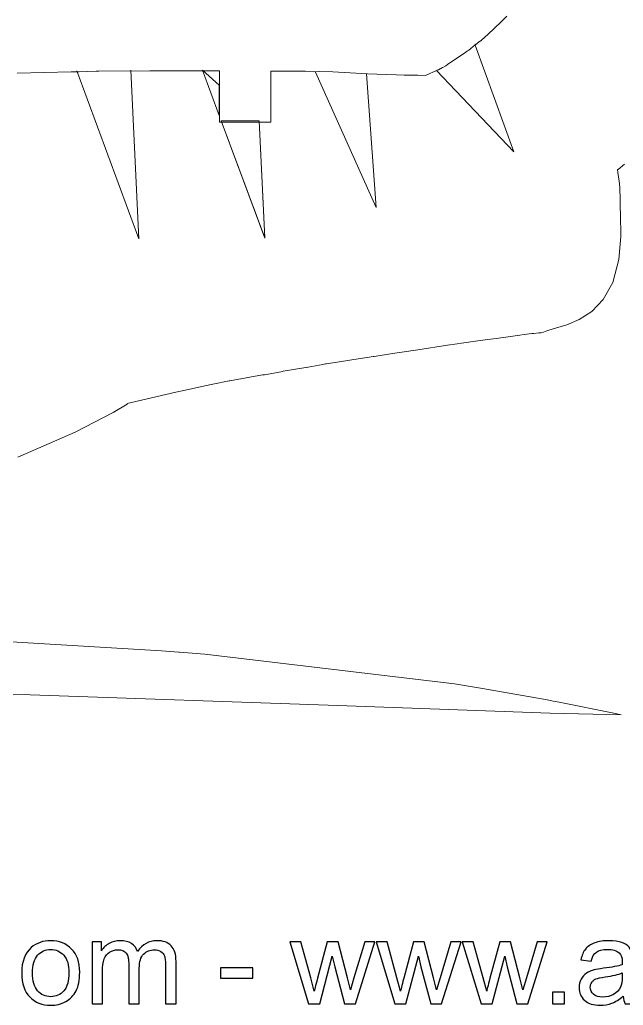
# Model space of a CAD drawing. Header units: millimetres. Extents: x -103 to 107, y -32 to 116.
# Drawn here: x 49.85 to 73.9, y -30.18 to 9.04 of the extents above; entities that cross this region are included whole.
import ezdxf

# ---------------------------------------------------------------- set-up
doc = ezdxf.new("R2010")
doc.units = ezdxf.units.MM
doc.header["$MEASUREMENT"] = 0
doc.layers.add('Layer 1', color=7, linetype='Continuous')

msp = doc.modelspace()

# ---------------------------------------------------------------- linework, layer by layer
at = {"layer": 'Layer 1', "color": 1, "lineweight": 9}
for points in [[(69.0673, 8.9969), (69.0673, 8.9969), (69.2553, 9.1898), (69.2553, 9.1898)], [(68.5563, 8.5037), (68.5563, 8.5037), (68.7123, 8.6522), (68.7123, 8.6522)], [(68.7123, 8.6522), (68.7123, 8.6522), (68.7283, 8.6659), (68.7283, 8.6659)], [(68.7283, 8.6659), (68.7283, 8.6659), (68.7563, 8.6938), (68.7563, 8.6938)], [(68.7563, 8.6938), (68.7563, 8.6938), (69.0383, 8.9693), (69.0383, 8.9693)], [(69.0383, 8.9693), (69.0383, 8.9693), (69.0673, 8.9969), (69.0673, 8.9969)], [(68.2463, 8.232), (68.2463, 8.232), (68.5133, 8.4663), (68.5133, 8.4663)], [(68.5133, 8.4663), (68.5133, 8.4663), (68.5413, 8.4896), (68.5413, 8.4896)], [(68.5413, 8.4896), (68.5413, 8.4896), (68.5563, 8.5037), (68.5563, 8.5037)], [(67.7373, 7.8352), (67.7373, 7.8352), (67.9993, 8.0447), (67.9993, 8.0447)], [(67.9933, 8.0295), (67.9933, 8.0295), (67.9843, 8.0528), (67.9843, 8.0528)], [(67.9933, 8.0295), (67.9933, 8.0295), (67.9843, 8.0528), (67.9843, 8.0528)], [(69.5373, 3.7853), (69.5373, 3.7853), (67.9933, 8.0295), (67.9933, 8.0295)], [(69.5373, 3.7853), (69.5373, 3.7853), (67.9933, 8.0295), (67.9933, 8.0295)], [(67.9993, 8.0447), (67.9993, 8.0447), (68.0273, 8.0652), (68.0273, 8.0652)], [(68.0273, 8.0652), (68.0273, 8.0652), (68.0433, 8.0652), (68.0433, 8.0652)], [(68.0433, 8.0652), (68.0433, 8.0652), (68.1193, 8.1301), (68.1193, 8.1301)], [(68.1193, 8.1301), (68.1193, 8.1301), (68.2073, 8.2087), (68.2073, 8.2087)], [(68.2073, 8.2087), (68.2073, 8.2087), (68.2073, 8.2087), (68.2073, 8.2087)], [(68.2073, 8.2087), (68.2073, 8.2087), (68.2163, 8.2087), (68.2163, 8.2087)], [(68.2163, 8.2087), (68.2163, 8.2087), (68.2203, 8.2087), (68.2203, 8.2087)], [(68.2203, 8.2087), (68.2203, 8.2087), (68.2463, 8.232), (68.2463, 8.232)], [(66.8973, 7.2548), (66.8973, 7.2548), (67.6233, 7.7456), (67.6233, 7.7456)], [(67.6233, 7.7456), (67.6233, 7.7456), (67.6933, 7.7992), (67.6933, 7.7992)], [(67.6933, 7.7992), (67.6933, 7.7992), (67.7133, 7.8143), (67.7133, 7.8143)], [(67.7133, 7.8143), (67.7133, 7.8143), (67.7373, 7.8352), (67.7373, 7.8352)], [(66.5323, 7.0523), (66.5323, 7.0523), (66.6883, 7.1367), (66.6883, 7.1367)], [(66.6883, 7.1367), (66.6883, 7.1367), (66.7043, 7.1448), (66.7043, 7.1448)], [(66.7043, 7.1448), (66.7043, 7.1448), (66.8213, 7.2107), (66.8213, 7.2107)], [(66.8213, 7.2107), (66.8213, 7.2107), (66.8973, 7.2548), (66.8973, 7.2548)], [(49.7573, 6.9133), (49.7573, 6.9133), (51.8983, 6.9726), (51.8983, 6.9726)], [(51.8983, 6.9726), (51.8983, 6.9726), (52.1053, 6.9751), (52.1053, 6.9751)], [(52.1053, 6.9751), (52.1053, 6.9751), (52.2183, 6.9751), (52.2183, 6.9751)], [(52.1263, 7.003), (52.1263, 7.003), (54.6053, 0.3262), (54.6053, 0.3262)], [(52.1263, 7.003), (52.1263, 7.003), (54.6053, 0.3248), (54.6053, 0.3248)], [(52.2183, 6.9751), (52.2183, 6.9751), (52.5613, 6.9835), (52.5613, 6.9835)], [(52.5613, 6.9835), (52.5613, 6.9835), (52.8993, 6.9931), (52.8993, 6.9931)], [(52.8993, 6.9931), (52.8993, 6.9931), (53.0123, 6.9945), (53.0123, 6.9945)], [(53.0123, 6.9945), (53.0123, 6.9945), (55.0393, 7.0068), (55.0393, 7.0068)], [(54.6053, 0.3262), (54.6053, 0.3262), (54.2853, 7.0291), (54.2853, 7.0291)], [(54.6053, 0.3248), (54.6053, 0.3248), (54.2853, 7.0291), (54.2853, 7.0291)], [(55.0393, 7.0068), (55.0393, 7.0068), (55.2933, 7.0068), (55.2933, 7.0068)], [(55.2933, 7.0068), (55.2933, 7.0068), (56.0553, 7.0068), (56.0553, 7.0068)], [(56.0553, 7.0068), (56.0553, 7.0068), (56.8083, 7.0068), (56.8083, 7.0068)], [(56.8083, 7.0068), (56.8083, 7.0068), (57.0613, 7.0068), (57.0613, 7.0068)], [(57.0613, 7.0068), (57.0613, 7.0068), (57.8173, 7.0068), (57.8173, 7.0068)], [(57.1353, 7.0291), (57.1353, 7.0291), (57.8003, 5.232), (57.8003, 5.232)], [(57.8003, 6.4336), (57.8003, 6.4336), (57.1353, 7.0291), (57.1353, 7.0291)], [(57.1353, 7.0291), (57.1353, 7.0291), (57.8003, 5.2334), (57.8003, 5.2334)], [(57.8003, 6.4336), (57.8003, 6.4336), (57.1353, 7.0291), (57.1353, 7.0291)], [(57.8173, 7.0068), (57.8173, 7.0068), (57.8173, 4.9618), (57.8173, 4.9618)], [(59.8563, 4.9618), (59.8563, 4.9618), (59.8563, 6.9917), (59.8563, 6.9917)], [(59.8563, 6.9917), (59.8563, 6.9917), (61.2333, 6.9917), (61.2333, 6.9917)], [(61.2333, 6.9917), (61.2333, 6.9917), (62.3263, 6.9627), (62.3263, 6.9627)], [(61.6373, 6.949), (61.6373, 6.949), (64.0463, 1.5706), (64.0463, 1.5706)], [(61.6373, 6.949), (61.6373, 6.949), (64.0463, 1.5706), (64.0463, 1.5706)], [(62.3263, 6.9627), (62.3263, 6.9627), (63.7093, 6.8858), (63.7093, 6.8858)], [(64.0463, 1.5706), (64.0463, 1.5706), (63.6703, 6.8858), (63.6703, 6.8858)], [(64.0463, 1.5706), (64.0463, 1.5706), (63.6703, 6.8858), (63.6703, 6.8858)], [(63.7093, 6.8858), (63.7093, 6.8858), (64.4503, 6.8594), (64.4503, 6.8594)], [(64.4503, 6.8594), (64.4503, 6.8594), (64.8683, 6.8428), (64.8683, 6.8428)], [(64.8683, 6.8428), (64.8683, 6.8428), (65.1623, 6.8304), (65.1623, 6.8304)], [(65.1623, 6.8304), (65.1623, 6.8304), (65.7123, 6.8304), (65.7123, 6.8304)], [(65.7123, 6.8304), (65.7123, 6.8304), (66.0023, 6.8167), (66.0023, 6.8167)], [(66.0023, 6.8167), (66.0023, 6.8167), (66.0453, 6.8333), (66.0453, 6.8333)], [(66.0453, 6.8333), (66.0453, 6.8333), (66.4613, 7.0234), (66.4613, 7.0234)], [(66.4593, 7.0206), (66.4593, 7.0206), (66.4613, 7.0181), (66.4613, 7.0181)], [(66.4593, 7.0206), (66.4593, 7.0206), (66.4613, 7.0181), (66.4613, 7.0181)], [(66.4613, 7.0234), (66.4613, 7.0234), (66.5033, 7.0442), (66.5033, 7.0442)], [(66.4613, 7.0181), (66.4613, 7.0181), (69.5373, 3.7853), (69.5373, 3.7853)], [(66.4613, 7.0181), (66.4613, 7.0181), (69.5373, 3.7853), (69.5373, 3.7853)], [(66.5033, 7.0442), (66.5033, 7.0442), (66.5163, 7.0442), (66.5163, 7.0442)], [(66.5163, 7.0442), (66.5163, 7.0442), (66.5323, 7.0523), (66.5323, 7.0523)], [(57.8003, 5.232), (57.8003, 5.232), (57.8003, 6.4336), (57.8003, 6.4336)], [(57.8003, 5.2334), (57.8003, 5.2334), (57.8003, 6.4336), (57.8003, 6.4336)], [(57.8173, 4.9618), (57.8173, 4.9618), (59.8563, 4.9618), (59.8563, 4.9618)], [(59.3843, 5.021), (59.3843, 5.021), (57.8803, 5.021), (57.8803, 5.021)], [(57.8803, 5.021), (57.8803, 5.021), (57.8833, 5.0143), (57.8833, 5.0143)], [(59.3843, 5.021), (59.3843, 5.021), (57.8803, 5.021), (57.8803, 5.021)], [(57.8803, 5.021), (57.8803, 5.021), (57.8833, 5.0143), (57.8833, 5.0143)], [(57.8833, 5.0143), (57.8833, 5.0143), (59.6143, 0.3551), (59.6143, 0.3551)], [(57.8833, 5.0143), (57.8833, 5.0143), (59.6143, 0.3538), (59.6143, 0.3538)], [(59.3913, 5.0143), (59.3913, 5.0143), (59.3843, 5.021), (59.3843, 5.021)], [(59.3913, 5.0143), (59.3913, 5.0143), (59.3843, 5.021), (59.3843, 5.021)], [(59.6143, 0.3551), (59.6143, 0.3551), (59.3913, 5.0143), (59.3913, 5.0143)], [(59.6143, 0.3538), (59.6143, 0.3538), (59.3913, 5.0143), (59.3913, 5.0143)], [(73.9363, 3.2875), (73.9363, 3.2875), (73.6893, 3.0837), (73.6893, 3.0837)], [(73.6893, 3.0837), (73.6893, 3.0837), (73.6583, 3.0837), (73.6583, 3.0837)], [(73.6583, 3.0837), (73.6583, 3.0837), (73.6733, 2.9679), (73.6733, 2.9679)], [(73.6733, 2.9679), (73.6733, 2.9679), (73.7293, 2.6193), (73.7293, 2.6193)], [(73.7293, 2.6193), (73.7293, 2.6193), (73.7583, 2.363), (73.7583, 2.363)], [(73.7583, 2.363), (73.7583, 2.363), (73.7723, 1.8765), (73.7723, 1.8765)], [(73.7723, 1.8765), (73.7723, 1.8765), (73.7893, 1.0097), (73.7893, 1.0097)], [(73.7893, 1.0097), (73.7893, 1.0097), (73.7953, 0.7203), (73.7953, 0.7203)], [(73.8013, 0.4172), (73.8013, 0.4172), (73.7223, -0.4951), (73.7223, -0.4951)], [(73.7953, 0.7203), (73.7953, 0.7203), (73.8013, 0.4172), (73.8013, 0.4172)], [(73.7223, -0.4951), (73.7223, -0.4951), (73.4763, -1.4198), (73.4763, -1.4198)], [(73.4763, -1.4198), (73.4763, -1.4198), (73.0983, -2.0991), (73.0983, -2.0991)], [(73.0983, -2.0991), (73.0983, -2.0991), (72.6383, -2.5759), (72.6383, -2.5759)], [(72.6383, -2.5759), (72.6383, -2.5759), (72.1363, -2.8943), (72.1363, -2.8943)], [(71.6403, -3.0996), (71.6403, -3.0996), (71.1963, -3.2346), (71.1963, -3.2346)], [(72.1363, -2.8943), (72.1363, -2.8943), (71.6403, -3.0996), (71.6403, -3.0996)], [(69.7783, -3.5116), (69.7783, -3.5116), (69.5863, -3.5392), (69.5863, -3.5392)], [(69.9513, -3.491), (69.9513, -3.491), (69.7783, -3.5116), (69.7783, -3.5116)], [(70.2473, -3.451), (70.2473, -3.451), (69.9513, -3.491), (69.9513, -3.491)], [(70.3313, -3.451), (70.3313, -3.451), (70.2473, -3.451), (70.2473, -3.451)], [(70.5353, -3.4234), (70.5353, -3.4234), (70.3313, -3.451), (70.3313, -3.451)], [(70.6303, -3.4234), (70.6303, -3.4234), (70.5353, -3.4234), (70.5353, -3.4234)], [(70.7133, -3.3986), (70.7133, -3.3986), (70.6303, -3.4234), (70.6303, -3.4234)], [(70.8483, -3.3462), (70.8483, -3.3462), (70.7133, -3.3986), (70.7133, -3.3986)], [(70.9323, -3.3118), (70.9323, -3.3118), (70.8483, -3.3462), (70.8483, -3.3462)], [(71.1963, -3.2346), (71.1963, -3.2346), (70.9323, -3.3118), (70.9323, -3.3118)], [(66.9883, -3.9016), (66.9883, -3.9016), (66.7233, -3.9416), (66.7233, -3.9416)], [(67.1813, -3.8727), (67.1813, -3.8727), (66.9883, -3.9016), (66.9883, -3.9016)], [(67.5433, -3.8189), (67.5433, -3.8189), (67.1813, -3.8727), (67.1813, -3.8727)], [(68.1993, -3.7266), (68.1993, -3.7266), (67.5433, -3.8189), (67.5433, -3.8189)], [(68.4963, -3.6866), (68.4963, -3.6866), (68.1993, -3.7266), (68.1993, -3.7266)], [(68.8263, -3.6425), (68.8263, -3.6425), (68.4963, -3.6866), (68.4963, -3.6866)], [(69.3063, -3.5764), (69.3063, -3.5764), (68.8263, -3.6425), (68.8263, -3.6425)], [(69.5863, -3.5392), (69.5863, -3.5392), (69.3063, -3.5764), (69.3063, -3.5764)], [(64.6963, -4.2447), (64.6963, -4.2447), (63.9773, -4.3591), (63.9773, -4.3591)], [(65.2573, -4.1593), (65.2573, -4.1593), (64.6963, -4.2447), (64.6963, -4.2447)], [(65.8813, -4.0656), (65.8813, -4.0656), (65.2573, -4.1593), (65.2573, -4.1593)], [(66.7233, -3.9416), (66.7233, -3.9416), (65.8813, -4.0656), (65.8813, -4.0656)], [(61.9243, -4.6788), (61.9243, -4.6788), (61.3413, -4.7794), (61.3413, -4.7794)], [(62.0373, -4.6595), (62.0373, -4.6595), (61.9243, -4.6788), (61.9243, -4.6788)], [(62.0743, -4.6595), (62.0743, -4.6595), (62.0373, -4.6595), (62.0373, -4.6595)], [(62.1513, -4.6457), (62.1513, -4.6457), (62.0743, -4.6595), (62.0743, -4.6595)], [(62.9213, -4.519), (62.9213, -4.519), (62.1513, -4.6457), (62.1513, -4.6457)], [(63.0003, -4.5066), (63.0003, -4.5066), (62.9213, -4.519), (62.9213, -4.519)], [(63.0783, -4.4928), (63.0783, -4.4928), (63.0003, -4.5066), (63.0003, -4.5066)], [(63.8493, -4.3701), (63.8493, -4.3701), (63.0783, -4.4928), (63.0783, -4.4928)], [(63.9263, -4.3591), (63.9263, -4.3591), (63.8493, -4.3701), (63.8493, -4.3701)], [(63.9773, -4.3591), (63.9773, -4.3591), (63.9263, -4.3591), (63.9263, -4.3591)], [(59.5233, -5.0853), (59.5233, -5.0853), (58.2253, -5.332), (58.2253, -5.332)], [(59.6083, -5.0853), (59.6083, -5.0853), (59.5233, -5.0853), (59.5233, -5.0853)], [(60.2703, -4.9668), (60.2703, -4.9668), (59.6083, -5.0853), (59.6083, -5.0853)], [(60.3513, -4.9517), (60.3513, -4.9517), (60.2703, -4.9668), (60.2703, -4.9668)], [(61.1683, -4.8084), (61.1683, -4.8084), (60.3513, -4.9517), (60.3513, -4.9517)], [(61.2513, -4.7959), (61.2513, -4.7959), (61.1683, -4.8084), (61.1683, -4.8084)], [(61.2583, -4.7932), (61.2583, -4.7932), (61.2513, -4.7959), (61.2513, -4.7959)], [(61.3323, -4.7794), (61.3323, -4.7794), (61.2583, -4.7932), (61.2583, -4.7932)], [(61.3413, -4.7794), (61.3413, -4.7794), (61.3323, -4.7794), (61.3323, -4.7794)], [(57.5443, -5.4643), (57.5443, -5.4643), (57.2273, -5.5304), (57.2273, -5.5304)], [(58.2033, -5.332), (58.2033, -5.332), (57.5443, -5.4643), (57.5443, -5.4643)], [(58.2253, -5.332), (58.2253, -5.332), (58.2033, -5.332), (58.2033, -5.332)], [(56.0673, -5.7771), (56.0673, -5.7771), (54.3023, -6.1933), (54.3023, -6.1933)], [(56.2533, -5.7372), (56.2533, -5.7372), (56.0673, -5.7771), (56.0673, -5.7771)], [(56.5733, -5.6683), (56.5733, -5.6683), (56.2533, -5.7372), (56.2533, -5.7372)], [(56.6263, -5.6558), (56.6263, -5.6558), (56.5733, -5.6683), (56.5733, -5.6683)], [(57.1723, -5.5401), (57.1723, -5.5401), (56.6263, -5.6558), (56.6263, -5.6558)], [(57.2273, -5.5304), (57.2273, -5.5304), (57.1723, -5.5401), (57.1723, -5.5401)], [(54.1293, -6.2553), (54.1293, -6.2553), (53.5773, -6.586), (53.5773, -6.586)], [(54.1363, -6.2374), (54.1363, -6.2374), (54.1293, -6.2553), (54.1293, -6.2553)], [(54.3023, -6.1933), (54.3023, -6.1933), (54.1363, -6.2374), (54.1363, -6.2374)], [(53.5773, -6.586), (53.5773, -6.586), (52.0613, -7.3715), (52.0613, -7.3715)], [(52.0613, -7.3715), (52.0613, -7.3715), (49.7733, -8.3637), (49.7733, -8.3637)], [(48.6113, -15.6604), (48.6113, -15.6604), (55.5033, -16.0711), (55.5033, -16.0711)], [(55.5033, -16.0711), (55.5033, -16.0711), (56.1923, -16.1303), (56.1923, -16.1303)], [(56.1923, -16.1303), (56.1923, -16.1303), (56.2133, -16.1303), (56.2133, -16.1303)], [(56.2133, -16.1303), (56.2133, -16.1303), (57.2243, -16.213), (57.2243, -16.213)], [(57.2243, -16.213), (57.2243, -16.213), (67.1673, -17.3954), (67.1673, -17.3954)], [(50.2703, -17.8212), (50.2703, -17.8212), (37.4773, -17.6475), (37.4773, -17.6475)], [(67.1673, -17.3954), (67.1673, -17.3954), (68.1333, -17.5538), (68.1333, -17.5538)], [(68.1333, -17.5538), (68.1333, -17.5538), (68.2833, -17.5773), (68.2833, -17.5773)], [(68.2833, -17.5773), (68.2833, -17.5773), (68.5073, -17.6131), (68.5073, -17.6131)], [(68.5073, -17.6131), (68.5073, -17.6131), (70.7113, -18.0017), (70.7113, -18.0017)], [(62.5223, -18.2539), (62.5223, -18.2539), (50.2703, -17.8212), (50.2703, -17.8212)], [(70.7113, -18.0017), (70.7113, -18.0017), (70.9293, -18.043), (70.9293, -18.043)], [(70.9293, -18.043), (70.9293, -18.043), (71.1073, -18.0747), (71.1073, -18.0747)], [(70.9833, -18.5612), (70.9833, -18.5612), (62.5223, -18.2539), (62.5223, -18.2539)], [(71.1073, -18.0747), (71.1073, -18.0747), (71.3343, -18.1174), (71.3343, -18.1174)], [(71.3343, -18.1174), (71.3343, -18.1174), (73.5833, -18.5736), (73.5833, -18.5736)], [(73.8053, -18.6218), (73.8053, -18.6218), (70.9833, -18.5612), (70.9833, -18.5612)], [(73.5833, -18.5736), (73.5833, -18.5736), (73.8053, -18.6218), (73.8053, -18.6218)]]:
    msp.add_open_spline(points, degree=3, dxfattribs=at)
at = {"layer": 'Layer 1', "color": 7}
for points, knots in [([(49.9342, -28.8979), (49.9342, -28.4424), (50.0609, -28.1049), (50.3152, -27.8854), (50.3152, -27.8854), (50.5268, -27.7032), (50.7859, -27.6121), (51.0909, -27.6121), (51.0909, -27.6121), (51.4292, -27.6121), (51.7065, -27.723), (51.922, -27.9448), (51.922, -27.9448), (52.1367, -28.1659), (52.2444, -28.4725), (52.2444, -28.8631), (52.2444, -28.8631), (52.2444, -29.18), (52.1969, -29.4288), (52.1018, -29.6102), (52.1018, -29.6102), (52.0067, -29.7916), (51.8681, -29.9326), (51.6859, -30.0333), (51.6859, -30.0333), (51.5044, -30.1339), (51.3056, -30.1838), (51.0909, -30.1838), (51.0909, -30.1838), (50.7454, -30.1838), (50.4666, -30.0737), (50.2535, -29.8526), (50.2535, -29.8526), (50.0403, -29.6316), (49.9342, -29.3131), (49.9342, -28.8979)], [0, 0, 0, 0, 0.1, 0.1, 0.1, 0.1, 0.2, 0.2, 0.2, 0.2, 0.3, 0.3, 0.3, 0.3, 0.4, 0.4, 0.4, 0.4, 0.5, 0.5, 0.5, 0.5, 0.6, 0.6, 0.6, 0.6, 0.7, 0.7, 0.7, 0.7, 0.8, 0.8, 0.8, 0.8, 1, 1, 1, 1]), ([(52.7348, -30.1315), (52.7348, -30.1315), (52.7348, -27.6644), (52.7348, -27.6644), (52.7348, -27.6644), (52.7348, -27.6644), (53.1104, -27.6644), (53.1104, -27.6644), (53.1104, -27.6644), (53.1104, -27.6644), (53.1104, -28.013), (53.1104, -28.013), (53.1104, -28.013), (53.1872, -27.8926), (53.2902, -27.7951), (53.4186, -27.7222), (53.4186, -27.7222), (53.5469, -27.6485), (53.6927, -27.6121), (53.8567, -27.6121), (53.8567, -27.6121), (54.0389, -27.6121), (54.1886, -27.6501), (54.3051, -27.7254), (54.3051, -27.7254), (54.4216, -27.8014), (54.504, -27.9068), (54.5515, -28.0431), (54.5515, -28.0431), (54.748, -27.7555), (55.0023, -27.6121), (55.316, -27.6121), (55.316, -27.6121), (55.5616, -27.6121), (55.751, -27.6794), (55.8825, -27.8149), (55.8825, -27.8149), (56.0148, -27.9504), (56.0814, -28.1588), (56.0814, -28.44), (56.0814, -28.44), (56.0814, -28.44), (56.0814, -30.1315), (56.0814, -30.1315), (56.0814, -30.1315), (56.0814, -30.1315), (55.6631, -30.1315), (55.6631, -30.1315), (55.6631, -30.1315), (55.6631, -30.1315), (55.6631, -28.5787), (55.6631, -28.5787), (55.6631, -28.5787), (55.6631, -28.4123), (55.6488, -28.2919), (55.6219, -28.2182), (55.6219, -28.2182), (55.5949, -28.1445), (55.5458, -28.0859), (55.4737, -28.0407), (55.4737, -28.0407), (55.4024, -27.9955), (55.3184, -27.9734), (55.2226, -27.9734), (55.2226, -27.9734), (55.0483, -27.9734), (54.9041, -28.0312), (54.7892, -28.1461), (54.7892, -28.1461), (54.6743, -28.2618), (54.6173, -28.4463), (54.6173, -28.6999), (54.6173, -28.6999), (54.6173, -28.6999), (54.6173, -30.1315), (54.6173, -30.1315), (54.6173, -30.1315), (54.6173, -30.1315), (54.1989, -30.1315), (54.1989, -30.1315), (54.1989, -30.1315), (54.1989, -30.1315), (54.1989, -28.5303), (54.1989, -28.5303), (54.1989, -28.5303), (54.1989, -28.3449), (54.1649, -28.2055), (54.0967, -28.1128), (54.0967, -28.1128), (54.0286, -28.0201), (53.9169, -27.9734), (53.7624, -27.9734), (53.7624, -27.9734), (53.6452, -27.9734), (53.5366, -28.0043), (53.4368, -28.0661), (53.4368, -28.0661), (53.337, -28.1279), (53.2649, -28.2182), (53.2197, -28.3378), (53.2197, -28.3378), (53.1753, -28.4566), (53.1532, -28.6286), (53.1532, -28.8528), (53.1532, -28.8528), (53.1532, -28.8528), (53.1532, -30.1315), (53.1532, -30.1315), (53.1532, -30.1315), (53.1532, -30.1315), (52.7348, -30.1315), (52.7348, -30.1315)], [0, 0, 0, 0, 0.0344828, 0.0344828, 0.0344828, 0.0344828, 0.0689655, 0.0689655, 0.0689655, 0.0689655, 0.1034483, 0.1034483, 0.1034483, 0.1034483, 0.137931, 0.137931, 0.137931, 0.137931, 0.1724138, 0.1724138, 0.1724138, 0.1724138, 0.2068966, 0.2068966, 0.2068966, 0.2068966, 0.2413793, 0.2413793, 0.2413793, 0.2413793, 0.2758621, 0.2758621, 0.2758621, 0.2758621, 0.3103448, 0.3103448, 0.3103448, 0.3103448, 0.3448276, 0.3448276, 0.3448276, 0.3448276, 0.3793103, 0.3793103, 0.3793103, 0.3793103, 0.4137931, 0.4137931, 0.4137931, 0.4137931, 0.4482759, 0.4482759, 0.4482759, 0.4482759, 0.4827586, 0.4827586, 0.4827586, 0.4827586, 0.5172414, 0.5172414, 0.5172414, 0.5172414, 0.5517241, 0.5517241, 0.5517241, 0.5517241, 0.5862069, 0.5862069, 0.5862069, 0.5862069, 0.6206897, 0.6206897, 0.6206897, 0.6206897, 0.6551724, 0.6551724, 0.6551724, 0.6551724, 0.6896552, 0.6896552, 0.6896552, 0.6896552, 0.7241379, 0.7241379, 0.7241379, 0.7241379, 0.7586207, 0.7586207, 0.7586207, 0.7586207, 0.7931034, 0.7931034, 0.7931034, 0.7931034, 0.8275862, 0.8275862, 0.8275862, 0.8275862, 0.862069, 0.862069, 0.862069, 0.862069, 0.8965517, 0.8965517, 0.8965517, 0.8965517, 0.9310345, 0.9310345, 0.9310345, 0.9310345, 1, 1, 1, 1]), ([(61.3625, -30.1315), (61.3625, -30.1315), (60.617, -27.6644), (60.617, -27.6644), (60.617, -27.6644), (60.617, -27.6644), (61.0543, -27.6644), (61.0543, -27.6644), (61.0543, -27.6644), (61.0543, -27.6644), (61.4481, -29.0881), (61.4481, -29.0881), (61.4481, -29.0881), (61.4481, -29.0881), (61.5875, -29.6181), (61.5875, -29.6181), (61.5875, -29.6181), (61.5931, -29.592), (61.6358, -29.4224), (61.7151, -29.1095), (61.7151, -29.1095), (61.7151, -29.1095), (62.1057, -27.6644), (62.1057, -27.6644), (62.1057, -27.6644), (62.1057, -27.6644), (62.5343, -27.6644), (62.5343, -27.6644), (62.5343, -27.6644), (62.5343, -27.6644), (62.9058, -29.0968), (62.9058, -29.0968), (62.9058, -29.0968), (62.9058, -29.0968), (63.0271, -29.5666), (63.0271, -29.5666), (63.0271, -29.5666), (63.0271, -29.5666), (63.1689, -29.0905), (63.1689, -29.0905), (63.1689, -29.0905), (63.1689, -29.0905), (63.5951, -27.6644), (63.5951, -27.6644), (63.5951, -27.6644), (63.5951, -27.6644), (64.0015, -27.6644), (64.0015, -27.6644), (64.0015, -27.6644), (64.0015, -27.6644), (63.2275, -30.1315), (63.2275, -30.1315), (63.2275, -30.1315), (63.2275, -30.1315), (62.7949, -30.1315), (62.7949, -30.1315), (62.7949, -30.1315), (62.7949, -30.1315), (62.4035, -28.6555), (62.4035, -28.6555), (62.4035, -28.6555), (62.4035, -28.6555), (62.3045, -28.2332), (62.3045, -28.2332), (62.3045, -28.2332), (62.3045, -28.2332), (61.8054, -30.1315), (61.8054, -30.1315), (61.8054, -30.1315), (61.8054, -30.1315), (61.3625, -30.1315), (61.3625, -30.1315)], [0, 0, 0, 0, 0.0526316, 0.0526316, 0.0526316, 0.0526316, 0.1052632, 0.1052632, 0.1052632, 0.1052632, 0.1578947, 0.1578947, 0.1578947, 0.1578947, 0.2105263, 0.2105263, 0.2105263, 0.2105263, 0.2631579, 0.2631579, 0.2631579, 0.2631579, 0.3157895, 0.3157895, 0.3157895, 0.3157895, 0.3684211, 0.3684211, 0.3684211, 0.3684211, 0.4210526, 0.4210526, 0.4210526, 0.4210526, 0.4736842, 0.4736842, 0.4736842, 0.4736842, 0.5263158, 0.5263158, 0.5263158, 0.5263158, 0.5789474, 0.5789474, 0.5789474, 0.5789474, 0.6315789, 0.6315789, 0.6315789, 0.6315789, 0.6842105, 0.6842105, 0.6842105, 0.6842105, 0.7368421, 0.7368421, 0.7368421, 0.7368421, 0.7894737, 0.7894737, 0.7894737, 0.7894737, 0.8421053, 0.8421053, 0.8421053, 0.8421053, 0.8947368, 0.8947368, 0.8947368, 0.8947368, 1, 1, 1, 1]), ([(64.7954, -30.1315), (64.7954, -30.1315), (64.0499, -27.6644), (64.0499, -27.6644), (64.0499, -27.6644), (64.0499, -27.6644), (64.4872, -27.6644), (64.4872, -27.6644), (64.4872, -27.6644), (64.4872, -27.6644), (64.881, -29.0881), (64.881, -29.0881), (64.881, -29.0881), (64.881, -29.0881), (65.0204, -29.6181), (65.0204, -29.6181), (65.0204, -29.6181), (65.026, -29.592), (65.0687, -29.4224), (65.148, -29.1095), (65.148, -29.1095), (65.148, -29.1095), (65.5386, -27.6644), (65.5386, -27.6644), (65.5386, -27.6644), (65.5386, -27.6644), (65.9672, -27.6644), (65.9672, -27.6644), (65.9672, -27.6644), (65.9672, -27.6644), (66.3387, -29.0968), (66.3387, -29.0968), (66.3387, -29.0968), (66.3387, -29.0968), (66.46, -29.5666), (66.46, -29.5666), (66.46, -29.5666), (66.46, -29.5666), (66.6018, -29.0905), (66.6018, -29.0905), (66.6018, -29.0905), (66.6018, -29.0905), (67.028, -27.6644), (67.028, -27.6644), (67.028, -27.6644), (67.028, -27.6644), (67.4344, -27.6644), (67.4344, -27.6644), (67.4344, -27.6644), (67.4344, -27.6644), (66.6604, -30.1315), (66.6604, -30.1315), (66.6604, -30.1315), (66.6604, -30.1315), (66.2278, -30.1315), (66.2278, -30.1315), (66.2278, -30.1315), (66.2278, -30.1315), (65.8364, -28.6555), (65.8364, -28.6555), (65.8364, -28.6555), (65.8364, -28.6555), (65.7374, -28.2332), (65.7374, -28.2332), (65.7374, -28.2332), (65.7374, -28.2332), (65.2383, -30.1315), (65.2383, -30.1315), (65.2383, -30.1315), (65.2383, -30.1315), (64.7954, -30.1315), (64.7954, -30.1315)], [0, 0, 0, 0, 0.0526316, 0.0526316, 0.0526316, 0.0526316, 0.1052632, 0.1052632, 0.1052632, 0.1052632, 0.1578947, 0.1578947, 0.1578947, 0.1578947, 0.2105263, 0.2105263, 0.2105263, 0.2105263, 0.2631579, 0.2631579, 0.2631579, 0.2631579, 0.3157895, 0.3157895, 0.3157895, 0.3157895, 0.3684211, 0.3684211, 0.3684211, 0.3684211, 0.4210526, 0.4210526, 0.4210526, 0.4210526, 0.4736842, 0.4736842, 0.4736842, 0.4736842, 0.5263158, 0.5263158, 0.5263158, 0.5263158, 0.5789474, 0.5789474, 0.5789474, 0.5789474, 0.6315789, 0.6315789, 0.6315789, 0.6315789, 0.6842105, 0.6842105, 0.6842105, 0.6842105, 0.7368421, 0.7368421, 0.7368421, 0.7368421, 0.7894737, 0.7894737, 0.7894737, 0.7894737, 0.8421053, 0.8421053, 0.8421053, 0.8421053, 0.8947368, 0.8947368, 0.8947368, 0.8947368, 1, 1, 1, 1]), ([(68.2283, -30.1315), (68.2283, -30.1315), (67.4828, -27.6644), (67.4828, -27.6644), (67.4828, -27.6644), (67.4828, -27.6644), (67.9201, -27.6644), (67.9201, -27.6644), (67.9201, -27.6644), (67.9201, -27.6644), (68.3139, -29.0881), (68.3139, -29.0881), (68.3139, -29.0881), (68.3139, -29.0881), (68.4533, -29.6181), (68.4533, -29.6181), (68.4533, -29.6181), (68.4589, -29.592), (68.5016, -29.4224), (68.5809, -29.1095), (68.5809, -29.1095), (68.5809, -29.1095), (68.9715, -27.6644), (68.9715, -27.6644), (68.9715, -27.6644), (68.9715, -27.6644), (69.4001, -27.6644), (69.4001, -27.6644), (69.4001, -27.6644), (69.4001, -27.6644), (69.7716, -29.0968), (69.7716, -29.0968), (69.7716, -29.0968), (69.7716, -29.0968), (69.8929, -29.5666), (69.8929, -29.5666), (69.8929, -29.5666), (69.8929, -29.5666), (70.0347, -29.0905), (70.0347, -29.0905), (70.0347, -29.0905), (70.0347, -29.0905), (70.4609, -27.6644), (70.4609, -27.6644), (70.4609, -27.6644), (70.4609, -27.6644), (70.8673, -27.6644), (70.8673, -27.6644), (70.8673, -27.6644), (70.8673, -27.6644), (70.0933, -30.1315), (70.0933, -30.1315), (70.0933, -30.1315), (70.0933, -30.1315), (69.6607, -30.1315), (69.6607, -30.1315), (69.6607, -30.1315), (69.6607, -30.1315), (69.2693, -28.6555), (69.2693, -28.6555), (69.2693, -28.6555), (69.2693, -28.6555), (69.1703, -28.2332), (69.1703, -28.2332), (69.1703, -28.2332), (69.1703, -28.2332), (68.6712, -30.1315), (68.6712, -30.1315), (68.6712, -30.1315), (68.6712, -30.1315), (68.2283, -30.1315), (68.2283, -30.1315)], [0, 0, 0, 0, 0.0526316, 0.0526316, 0.0526316, 0.0526316, 0.1052632, 0.1052632, 0.1052632, 0.1052632, 0.1578947, 0.1578947, 0.1578947, 0.1578947, 0.2105263, 0.2105263, 0.2105263, 0.2105263, 0.2631579, 0.2631579, 0.2631579, 0.2631579, 0.3157895, 0.3157895, 0.3157895, 0.3157895, 0.3684211, 0.3684211, 0.3684211, 0.3684211, 0.4210526, 0.4210526, 0.4210526, 0.4210526, 0.4736842, 0.4736842, 0.4736842, 0.4736842, 0.5263158, 0.5263158, 0.5263158, 0.5263158, 0.5789474, 0.5789474, 0.5789474, 0.5789474, 0.6315789, 0.6315789, 0.6315789, 0.6315789, 0.6842105, 0.6842105, 0.6842105, 0.6842105, 0.7368421, 0.7368421, 0.7368421, 0.7368421, 0.7894737, 0.7894737, 0.7894737, 0.7894737, 0.8421053, 0.8421053, 0.8421053, 0.8421053, 0.8947368, 0.8947368, 0.8947368, 0.8947368, 1, 1, 1, 1]), ([(73.8875, -29.8225), (73.7322, -29.9548), (73.5825, -30.0475), (73.4391, -30.1022), (73.4391, -30.1022), (73.2957, -30.1569), (73.142, -30.1838), (72.9772, -30.1838), (72.9772, -30.1838), (72.7062, -30.1838), (72.4979, -30.118), (72.3521, -29.9857), (72.3521, -29.9857), (72.2063, -29.8542), (72.1334, -29.6855), (72.1334, -29.4803), (72.1334, -29.4803), (72.1334, -29.3598), (72.1612, -29.2497), (72.2158, -29.1499), (72.2158, -29.1499), (72.2713, -29.0501), (72.3434, -28.9708), (72.4321, -28.9106), (72.4321, -28.9106), (72.5216, -28.8504), (72.6215, -28.8045), (72.7332, -28.7736), (72.7332, -28.7736), (72.8156, -28.7522), (72.94, -28.7316), (73.1055, -28.711), (73.1055, -28.711), (73.443, -28.6714), (73.6926, -28.623), (73.8519, -28.5676), (73.8519, -28.5676), (73.8534, -28.5105), (73.8542, -28.4741), (73.8542, -28.459), (73.8542, -28.459), (73.8542, -28.2895), (73.8146, -28.1698), (73.7354, -28.1001), (73.7354, -28.1001), (73.6284, -28.0058), (73.4692, -27.9591), (73.2584, -27.9591), (73.2584, -27.9591), (73.0612, -27.9591), (72.9154, -27.994), (72.8219, -28.0629), (72.8219, -28.0629), (72.7276, -28.1318), (72.6587, -28.2538), (72.6135, -28.4297), (72.6135, -28.4297), (72.6135, -28.4297), (72.2047, -28.3727), (72.2047, -28.3727), (72.2047, -28.3727), (72.242, -28.1976), (72.303, -28.0558), (72.3885, -27.948), (72.3885, -27.948), (72.4741, -27.8403), (72.5977, -27.7579), (72.7593, -27.6992), (72.7593, -27.6992), (72.9202, -27.6414), (73.1079, -27.6121), (73.3202, -27.6121), (73.3202, -27.6121), (73.531, -27.6121), (73.7029, -27.6367), (73.8352, -27.6866), (73.8352, -27.6866), (73.9667, -27.7365), (74.0642, -27.7983), (74.126, -27.8735), (74.126, -27.8735), (74.1878, -27.9488), (74.2314, -28.0439), (74.2567, -28.1588), (74.2567, -28.1588), (74.2702, -28.2301), (74.2773, -28.3584), (74.2773, -28.543), (74.2773, -28.543), (74.2773, -28.543), (74.2773, -29.0976), (74.2773, -29.0976), (74.2773, -29.0976), (74.2773, -29.485), (74.286, -29.7298), (74.3034, -29.8336), (74.3034, -29.8336), (74.3201, -29.9374), (74.3549, -30.0364), (74.4057, -30.1315), (74.4057, -30.1315), (74.4057, -30.1315), (73.9683, -30.1315), (73.9683, -30.1315), (73.9683, -30.1315), (73.9263, -30.0436), (73.8994, -29.9406), (73.8875, -29.8225)], [0, 0, 0, 0, 0.0357143, 0.0357143, 0.0357143, 0.0357143, 0.0714286, 0.0714286, 0.0714286, 0.0714286, 0.1071429, 0.1071429, 0.1071429, 0.1071429, 0.1428571, 0.1428571, 0.1428571, 0.1428571, 0.1785714, 0.1785714, 0.1785714, 0.1785714, 0.2142857, 0.2142857, 0.2142857, 0.2142857, 0.25, 0.25, 0.25, 0.25, 0.2857143, 0.2857143, 0.2857143, 0.2857143, 0.3214286, 0.3214286, 0.3214286, 0.3214286, 0.3571429, 0.3571429, 0.3571429, 0.3571429, 0.3928571, 0.3928571, 0.3928571, 0.3928571, 0.4285714, 0.4285714, 0.4285714, 0.4285714, 0.4642857, 0.4642857, 0.4642857, 0.4642857, 0.5, 0.5, 0.5, 0.5, 0.5357143, 0.5357143, 0.5357143, 0.5357143, 0.5714286, 0.5714286, 0.5714286, 0.5714286, 0.6071429, 0.6071429, 0.6071429, 0.6071429, 0.6428571, 0.6428571, 0.6428571, 0.6428571, 0.6785714, 0.6785714, 0.6785714, 0.6785714, 0.7142857, 0.7142857, 0.7142857, 0.7142857, 0.75, 0.75, 0.75, 0.75, 0.7857143, 0.7857143, 0.7857143, 0.7857143, 0.8214286, 0.8214286, 0.8214286, 0.8214286, 0.8571429, 0.8571429, 0.8571429, 0.8571429, 0.8928571, 0.8928571, 0.8928571, 0.8928571, 0.9285714, 0.9285714, 0.9285714, 0.9285714, 1, 1, 1, 1]), ([(50.362, -28.8987), (50.362, -29.2141), (50.4309, -29.4502), (50.5688, -29.6062), (50.5688, -29.6062), (50.7074, -29.7631), (50.8809, -29.8415), (51.0909, -29.8415), (51.0909, -29.8415), (51.2985, -29.8415), (51.4712, -29.7631), (51.6098, -29.6054), (51.6098, -29.6054), (51.7477, -29.4478), (51.8166, -29.2077), (51.8166, -28.8853), (51.8166, -28.8853), (51.8166, -28.581), (51.7469, -28.3505), (51.6082, -28.1944), (51.6082, -28.1944), (51.4696, -28.0375), (51.2969, -27.9591), (51.0909, -27.9591), (51.0909, -27.9591), (50.8809, -27.9591), (50.7074, -28.0367), (50.5688, -28.1928), (50.5688, -28.1928), (50.4309, -28.3489), (50.362, -28.5842), (50.362, -28.8987)], [0, 0, 0, 0, 0.1111111, 0.1111111, 0.1111111, 0.1111111, 0.2222222, 0.2222222, 0.2222222, 0.2222222, 0.3333333, 0.3333333, 0.3333333, 0.3333333, 0.4444444, 0.4444444, 0.4444444, 0.4444444, 0.5555556, 0.5555556, 0.5555556, 0.5555556, 0.6666667, 0.6666667, 0.6666667, 0.6666667, 0.7777778, 0.7777778, 0.7777778, 0.7777778, 1, 1, 1, 1]), ([(57.8489, -29.1095), (57.8489, -29.1095), (57.8489, -28.6912), (57.8489, -28.6912), (57.8489, -28.6912), (57.8489, -28.6912), (59.1418, -28.6912), (59.1418, -28.6912), (59.1418, -28.6912), (59.1418, -28.6912), (59.1418, -29.1095), (59.1418, -29.1095), (59.1418, -29.1095), (59.1418, -29.1095), (57.8489, -29.1095), (57.8489, -29.1095)], [0, 0, 0, 0, 0.2, 0.2, 0.2, 0.2, 0.4, 0.4, 0.4, 0.4, 0.6, 0.6, 0.6, 0.6, 1, 1, 1, 1]), ([(73.8542, -28.8956), (73.7021, -28.9574), (73.4739, -29.0097), (73.1697, -29.0524), (73.1697, -29.0524), (72.997, -29.077), (72.875, -29.1047), (72.8037, -29.1356), (72.8037, -29.1356), (72.7324, -29.1665), (72.6777, -29.2117), (72.6389, -29.2703), (72.6389, -29.2703), (72.6001, -29.3297), (72.5803, -29.3955), (72.5803, -29.4684), (72.5803, -29.4684), (72.5803, -29.5785), (72.6223, -29.6712), (72.707, -29.7449), (72.707, -29.7449), (72.7918, -29.8186), (72.9154, -29.8558), (73.0778, -29.8558), (73.0778, -29.8558), (73.2386, -29.8558), (73.382, -29.8209), (73.508, -29.7504), (73.508, -29.7504), (73.6332, -29.6807), (73.7259, -29.5848), (73.7845, -29.4636), (73.7845, -29.4636), (73.8297, -29.3693), (73.8519, -29.2307), (73.8519, -29.0477), (73.8519, -29.0477), (73.8519, -29.0477), (73.8542, -28.8956), (73.8542, -28.8956)], [0, 0, 0, 0, 0.0909091, 0.0909091, 0.0909091, 0.0909091, 0.1818182, 0.1818182, 0.1818182, 0.1818182, 0.2727273, 0.2727273, 0.2727273, 0.2727273, 0.3636364, 0.3636364, 0.3636364, 0.3636364, 0.4545455, 0.4545455, 0.4545455, 0.4545455, 0.5454545, 0.5454545, 0.5454545, 0.5454545, 0.6363636, 0.6363636, 0.6363636, 0.6363636, 0.7272727, 0.7272727, 0.7272727, 0.7272727, 0.8181818, 0.8181818, 0.8181818, 0.8181818, 1, 1, 1, 1]), ([(71.0742, -30.1315), (71.0742, -30.1315), (71.0742, -29.6561), (71.0742, -29.6561), (71.0742, -29.6561), (71.0742, -29.6561), (71.5495, -29.6561), (71.5495, -29.6561), (71.5495, -29.6561), (71.5495, -29.6561), (71.5495, -30.1315), (71.5495, -30.1315), (71.5495, -30.1315), (71.5495, -30.1315), (71.0742, -30.1315), (71.0742, -30.1315)], [0, 0, 0, 0, 0.2, 0.2, 0.2, 0.2, 0.4, 0.4, 0.4, 0.4, 0.6, 0.6, 0.6, 0.6, 1, 1, 1, 1])]:
    msp.add_open_spline(points, degree=3, knots=knots, dxfattribs=at)

doc.saveas('drawing.dxf')
